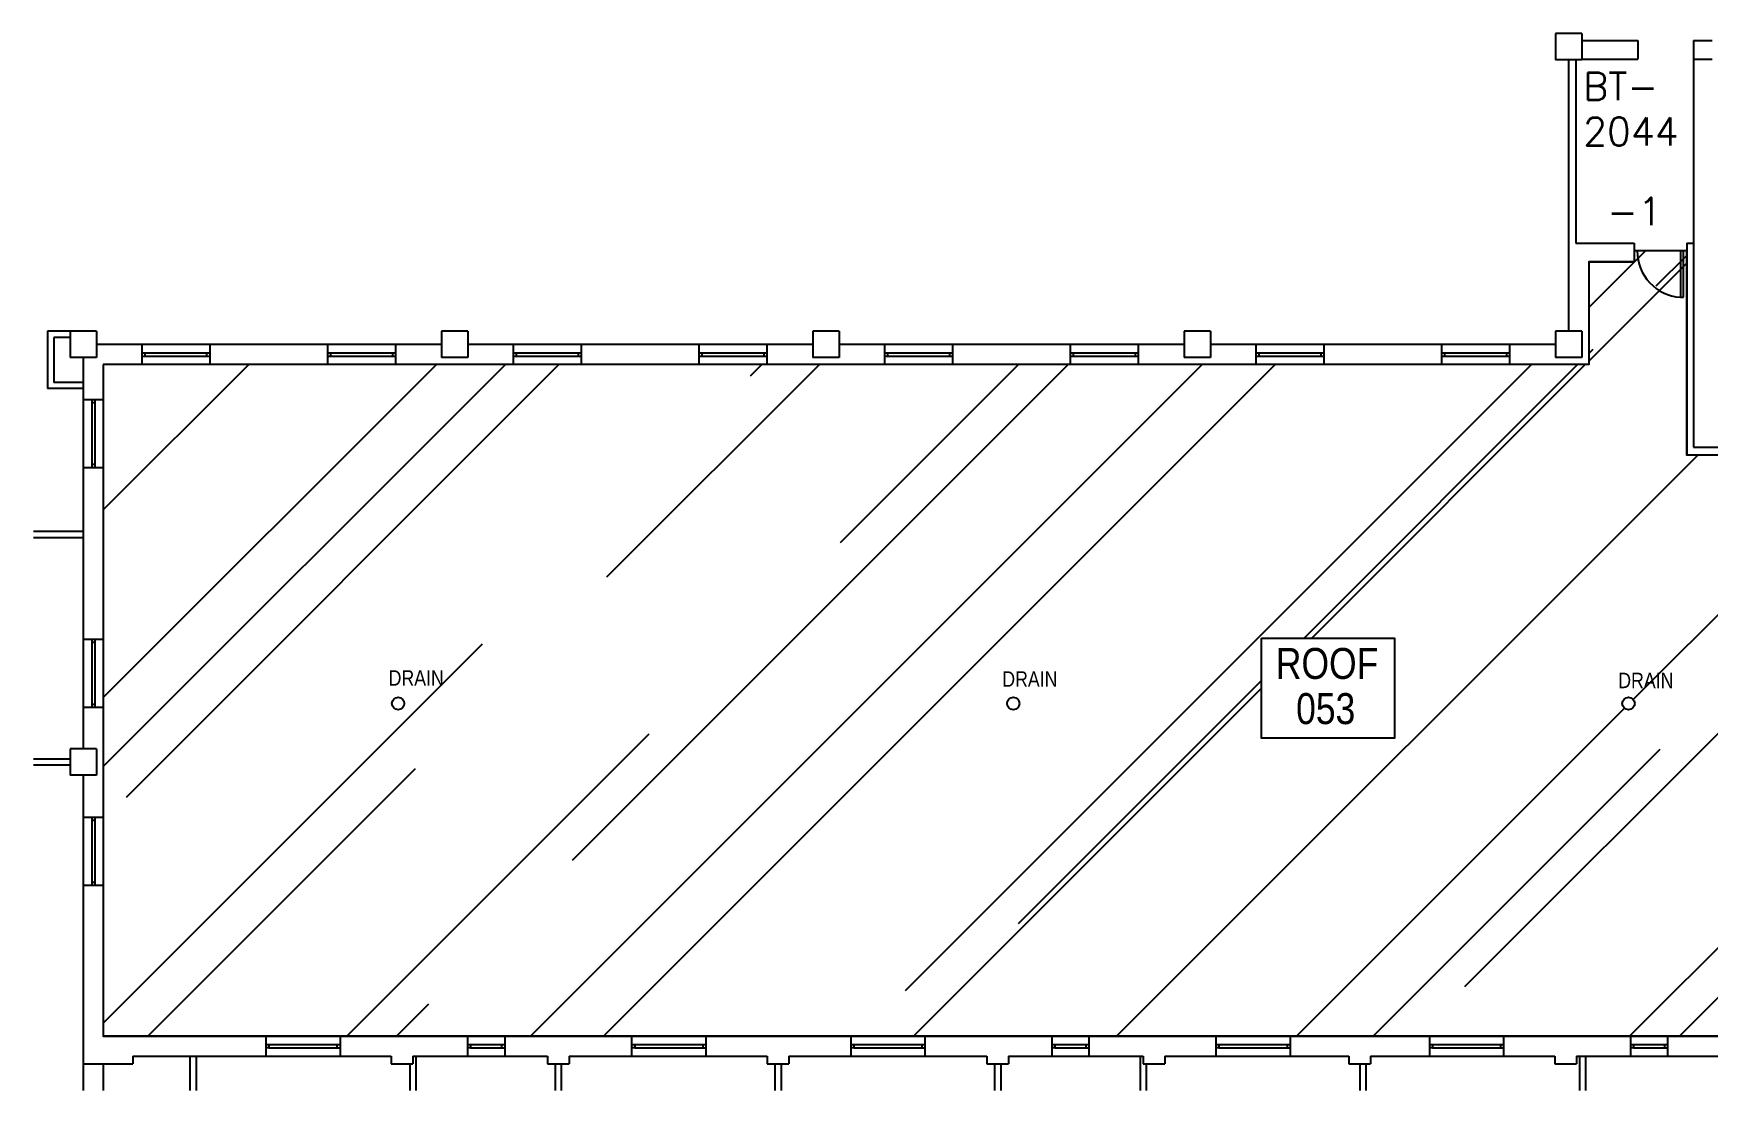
# Model space of a CAD drawing. Extents: x 2988 to 7122, y 18116 to 20102.
# Drawn here: x 2996 to 4077, y 18131 to 18814 of the extents above; entities that cross this region are included whole.
import ezdxf
from ezdxf.enums import TextEntityAlignment as Align

# ---------------------------------------------------------------- set-up
doc = ezdxf.new("R2010")
doc.units = 0
doc.header["$LTSCALE"] = 48
doc.header["$MEASUREMENT"] = 0
doc.layers.get('0').update_dxf_attribs({"linetype": 'CONTINUOUS'})
for name, color, linetype in [('ARDOOR', 7, 'CONTINUOUS'), ('ARROOMNO', 4, 'CONTINUOUS'), ('ARWALL', 7, 'CONTINUOUS'), ('COL', 14, 'CONTINUOUS'), ('EXROOF', 9, 'CONTINUOUS'), ('EXROOF_TEXT', 134, 'CONTINUOUS'), ('EXWALL', 8, 'CONTINUOUS'), ('EXWINDOW', 8, 'CONTINUOUS')]:
    doc.layers.add(name, color=color, linetype=linetype)
doc.styles.add('ARIAL_NARROW', font='ARIALN.TTF', dxfattribs={"height": 17})
doc.styles.add('ROMANS', font='romans.shx', dxfattribs={"height": 18})

# ---------------------------------------------------------------- blocks, each defined once
blk = doc.blocks.new('COL2')
for p, q in [((-0.5, -0.5), (-0.5, 0.5)), ((-0.5, 0.5), (0.5, 0.5)), ((0.5, -0.5), (0.5, 0.5)), ((-0.5, -0.5), (0.5, -0.5))]:
    blk.add_line(p, q)

msp = doc.modelspace()

# ---------------------------------------------------------------- hatches: boundary and pattern name
at = {"layer": 'EXROOF'}
h = msp.add_hatch(dxfattribs=at)
h.set_pattern_fill('AR-RROOF', color=256, scale=175, angle=45, style=0)
h.paths.add_polyline_path([(3040.7, 18600.2), (3040.7, 18166.1), (4648, 18166.1), (4648, 18414.3), (4574.5, 18414.3), (4574.5, 18663.3), (4621, 18663.3), (4621, 18797.7), (4200, 18797.7), (4200, 18541.7), (4064, 18541.7), (4064, 18673.7), (4030, 18673.7), (4030, 18666.7), (4000.7, 18666.7), (4000.7, 18600.2)])
edge = h.paths.add_edge_path(flags=16)
edge.add_arc((4414.7, 18367.6), 4, 0, 360)
edge = h.paths.add_edge_path(flags=16)
edge.add_arc((4410.7, 18660.3), 4, 0, 360)
edge = h.paths.add_edge_path(flags=16)
edge.add_arc((4026.4, 18381.1), 4, 0, 360)
h.paths.add_polyline_path([(3789.2, 18423.4), (3875.1, 18423.4), (3875.1, 18358.6), (3789.2, 18358.6)], flags=16)
edge = h.paths.add_edge_path(flags=16)
edge.add_arc((3628.8, 18381.1), 4, 0, 360)
edge = h.paths.add_edge_path(flags=16)
edge.add_arc((3231.2, 18381.1), 4, 0, 360)
edge = h.paths.add_edge_path(flags=0)
edge.add_line((4064, 18678.7), (4062, 18678.7))
edge.add_line((4062, 18678.7), (4062, 18673.7))
edge.add_line((4062, 18673.7), (4064, 18673.7))
edge.add_line((4064, 18673.7), (4060, 18673.7))
edge.add_line((4060, 18673.7), (4060, 18643.7))
edge.add_line((4060, 18643.7), (4062, 18643.7))
edge.add_line((4062, 18643.7), (4062, 18673.7))
edge.add_line((4062, 18673.7), (4060, 18673.7))
edge.add_line((4060, 18673.7), (4060, 18643.7))
edge.add_arc((4062, 18673.6), 30, 179.8725, 266.1776, ccw=False)
edge.add_line((4032, 18673.7), (4030, 18673.7))
edge.add_line((4030, 18673.7), (4032, 18673.6))
edge.add_line((4032, 18673.6), (4032, 18678.7))
edge.add_line((4032, 18678.7), (4030, 18678.7))
edge = h.paths.add_edge_path(flags=16)
edge.add_line((4064, 18678.7), (4062, 18678.7))
edge.add_line((4062, 18678.7), (4062, 18673.7))
edge.add_line((4062, 18673.7), (4064, 18673.7))
edge.add_line((4064, 18673.7), (4060, 18673.7))
edge.add_line((4060, 18673.7), (4060, 18643.7))
edge.add_line((4060, 18643.7), (4062, 18643.7))
edge.add_line((4062, 18643.7), (4062, 18673.7))
edge.add_line((4062, 18673.7), (4060, 18673.7))
edge.add_line((4060, 18673.7), (4060, 18643.7))
edge.add_arc((4062, 18673.6), 30, 179.8725, 266.1776, ccw=False)
edge.add_line((4032, 18673.7), (4030, 18673.7))
edge.add_line((4030, 18673.7), (4032, 18673.6))
edge.add_line((4032, 18673.6), (4032, 18678.7))
edge.add_line((4032, 18678.7), (4030, 18678.7))
edge = h.paths.add_edge_path(flags=0)
edge.add_line((4064, 18678.7), (4062, 18678.7))
edge.add_line((4062, 18678.7), (4062, 18673.7))
edge.add_line((4062, 18673.7), (4064, 18673.7))
edge.add_line((4064, 18673.7), (4060, 18673.7))
edge.add_line((4060, 18673.7), (4060, 18643.7))
edge.add_line((4060, 18643.7), (4062, 18643.7))
edge.add_line((4062, 18643.7), (4062, 18673.7))
edge.add_line((4062, 18673.7), (4060, 18673.7))
edge.add_line((4060, 18673.7), (4060, 18643.7))
edge.add_arc((4062, 18673.6), 30, 179.8725, 266.1776, ccw=False)
edge.add_line((4032, 18673.7), (4030, 18673.7))
edge.add_line((4030, 18673.7), (4032, 18673.6))
edge.add_line((4032, 18673.6), (4032, 18678.7))
edge.add_line((4032, 18678.7), (4030, 18678.7))
edge = h.paths.add_edge_path(flags=17)
edge.add_line((4064, 18678.7), (4062, 18678.7))
edge.add_line((4062, 18678.7), (4062, 18673.7))
edge.add_line((4062, 18673.7), (4064, 18673.7))
edge.add_line((4064, 18673.7), (4060, 18673.7))
edge.add_line((4060, 18673.7), (4060, 18643.7))
edge.add_line((4060, 18643.7), (4062, 18643.7))
edge.add_line((4062, 18643.7), (4062, 18673.7))
edge.add_line((4062, 18673.7), (4060, 18673.7))
edge.add_line((4060, 18673.7), (4060, 18643.7))
edge.add_arc((4062, 18673.6), 30, 179.8725, 266.1776, ccw=False)
edge.add_line((4032, 18673.7), (4030, 18673.7))
edge.add_line((4030, 18673.7), (4032, 18673.6))
edge.add_line((4032, 18673.6), (4032, 18678.7))
edge.add_line((4032, 18678.7), (4030, 18678.7))
h.paths.add_polyline_path([(4405.8, 18373.6), (4446.4, 18373.6), (4446.4, 18388.6), (4405.8, 18388.6)], flags=24)
h.paths.add_polyline_path([(4407.7, 18666.7), (4434.4, 18666.7), (4434.4, 18676.7), (4407.7, 18676.7)], flags=24)
h.paths.add_polyline_path([(4017.3, 18388.5), (4058, 18388.5), (4058, 18403.5), (4017.3, 18403.5)], flags=24)
h.paths.add_polyline_path([(3619.2, 18389.4), (3659.8, 18389.4), (3659.8, 18404.4), (3619.2, 18404.4)], flags=24)
h.paths.add_polyline_path([(3222.6, 18390.1), (3263.2, 18390.1), (3263.2, 18405.1), (3222.6, 18405.1)], flags=24)

# ---------------------------------------------------------------- linework, layer by layer
at = {"layer": 'ARDOOR'}
for p, q in [((4060, 18673.7), (4060, 18643.7)), ((4060, 18673.7), (4060, 18643.7)), ((4062, 18643.7), (4062, 18673.7)), ((4060, 18643.7), (4062, 18643.7))]:
    msp.add_line(p, q, dxfattribs=at)
msp.add_arc((4062, 18673.6), 30, 179.8725, 266.1776, dxfattribs=at)
at = {"layer": 'ARWALL', "linetype": 'CONTINUOUS'}
for p, q in [((3004.7, 18621.7), (3004.7, 18584.7)), ((3019.2, 18621.7), (3004.7, 18621.7)), ((3008.7, 18617.7), (3008.7, 18588.7)), ((3019.2, 18617.7), (3008.7, 18617.7)), ((3027.7, 18588.7), (3008.7, 18588.7)), ((3027.7, 18584.7), (3004.7, 18584.7)), ((3027.7, 18492.2), (2995.6, 18492.2)), ((3027.7, 18488.2), (2995.6, 18488.2)), ((3019.2, 18345.2), (2995.6, 18345.2)), ((3019.2, 18341.2), (2995.6, 18341.2)), ((3096.7, 18153.1), (3096.7, 18130.9)), ((3100.7, 18153.1), (3100.7, 18130.9)), ((3238.7, 18148.1), (3238.7, 18130.9)), ((3242.7, 18153.1), (3242.7, 18130.9)), ((3332.7, 18148.1), (3332.7, 18130.9)), ((3336.7, 18148.1), (3336.7, 18130.9)), ((3474.7, 18148.1), (3474.7, 18130.9)), ((3478.7, 18148.1), (3478.7, 18130.9)), ((3616.7, 18148.1), (3616.7, 18130.9)), ((3620.7, 18148.1), (3620.7, 18130.9)), ((3710.7, 18153.1), (3710.7, 18130.9)), ((3714.7, 18148.1), (3714.7, 18130.9)), ((3852.7, 18148.1), (3852.7, 18130.9)), ((3856.7, 18148.1), (3856.7, 18130.9)), ((3994.7, 18153.1), (3994.7, 18130.9)), ((3998.7, 18153.1), (3998.7, 18130.9))]:
    msp.add_line(p, q, dxfattribs=at)
at = {"layer": 'EXROOF'}
msp.add_lwpolyline([(3040.7, 18600.2), (3040.7, 18166.1), (4648, 18166.1), (4648, 18414.3), (4574.5, 18414.3), (4574.5, 18663.3), (4621, 18663.3), (4621, 18797.7), (4200, 18797.7), (4200, 18541.7), (4064, 18541.7), (4064, 18673.7), (4030, 18673.7), (4030, 18666.7), (4000.7, 18666.7), (4000.7, 18600.2), (3040.7, 18600.2)], dxfattribs=at)
for centre in [(3231.2, 18381.1), (3628.8, 18381.1), (4026.4, 18381.1)]:
    msp.add_circle(centre, 4, dxfattribs=at)
at = {"layer": 'EXROOF_TEXT'}
msp.add_lwpolyline([(3789.2, 18423.4), (3875.1, 18423.4), (3875.1, 18358.6), (3789.2, 18358.6)], close=True, dxfattribs=at)
at = {"layer": 'EXWALL', "linetype": 'CONTINUOUS'}
for p, q in [((3996.2, 18809.7), (4032.5, 18809.7)), ((4032.5, 18809.7), (4032.5, 18797.7)), ((4068.5, 18809.7), (4080.5, 18809.7)), ((3996.2, 18797.7), (4032.5, 18797.7)), ((4068.5, 18797.7), (4080.5, 18797.7)), ((3992.3, 18678.7), (4030, 18678.7)), ((4030, 18678.7), (4030, 18666.7)), ((4000.7, 18666.7), (4030, 18666.7)), ((4068.5, 18546.7), (4195.5, 18546.7)), ((4200, 18541.7), (4064, 18541.7))]:
    msp.add_line(p, q, dxfattribs=at)
at = {"layer": 'EXWALL'}
for p, q in [((4068.5, 18809.7), (4068.5, 18666.7)), ((3987.7, 18797.2), (3987.7, 18666.2)), ((3992.3, 18797.2), (3992.3, 18678.7)), ((4064, 18678.7), (4064, 18666.7)), ((4064, 18678.7), (4068.5, 18678.7)), ((3987.7, 18666.2), (3987.7, 18621.7)), ((4000.7, 18666.7), (4000.7, 18600.2)), ((4064, 18666.7), (4064, 18541.7)), ((4068.5, 18666.7), (4068.5, 18546.7)), ((3259.2, 18613.2), (3036.2, 18613.2)), ((3499.2, 18613.2), (3276.2, 18613.2)), ((3739.2, 18613.2), (3516.2, 18613.2)), ((3979.2, 18613.2), (3756.2, 18613.2)), ((3027.7, 18604.7), (3027.7, 18351.7)), ((4000.7, 18600.2), (3040.7, 18600.2)), ((3040.7, 18600.2), (3040.7, 18166.1)), ((3040.7, 18597.2), (3040.7, 18166.1)), ((3027.7, 18334.7), (3027.7, 18148.1)), ((4648, 18166.1), (3040.7, 18166.1)), ((3040.7, 18166.1), (4648, 18166.1)), ((3027.7, 18148.1), (3027.7, 18130.9)), ((3027.7, 18148.1), (3059.7, 18148.1)), ((3040.7, 18148.1), (3040.7, 18130.9)), ((3059.7, 18153.1), (3059.7, 18148.1)), ((3059.7, 18153.1), (3226.7, 18153.1)), ((3226.7, 18153.1), (3226.7, 18148.1)), ((3226.7, 18148.1), (3240.7, 18148.1)), ((3240.7, 18153.1), (3240.7, 18148.1)), ((3240.7, 18153.1), (3327.7, 18153.1)), ((3327.7, 18153.1), (3327.7, 18148.1)), ((3327.7, 18148.1), (3341.7, 18148.1)), ((3341.7, 18153.1), (3341.7, 18148.1)), ((3341.7, 18153.1), (3469.7, 18153.1)), ((3469.7, 18153.1), (3469.7, 18148.1)), ((3469.7, 18148.1), (3483.7, 18148.1)), ((3483.7, 18153.1), (3483.7, 18148.1)), ((3483.7, 18153.1), (3611.7, 18153.1)), ((3611.7, 18153.1), (3611.7, 18148.1)), ((3611.7, 18148.1), (3625.7, 18148.1)), ((3625.7, 18153.1), (3625.7, 18148.1)), ((3625.7, 18153.1), (3712.7, 18153.1)), ((3712.7, 18153.1), (3712.7, 18148.1)), ((3712.7, 18148.1), (3726.7, 18148.1)), ((3726.7, 18153.1), (3726.7, 18148.1)), ((3726.7, 18153.1), (3845.7, 18153.1)), ((3845.7, 18153.1), (3845.7, 18148.1)), ((3845.7, 18148.1), (3859.7, 18148.1)), ((3859.7, 18153.1), (3859.7, 18148.1)), ((3859.7, 18153.1), (3978.7, 18153.1)), ((3978.7, 18153.1), (3978.7, 18148.1)), ((3978.7, 18148.1), (3992.7, 18148.1)), ((3992.7, 18153.1), (3992.7, 18148.1)), ((3992.7, 18153.1), (4228.7, 18153.1))]:
    msp.add_line(p, q, dxfattribs=at)
at = {"layer": 'EXWINDOW'}
for p, q in [((3065.7, 18600.2), (3065.7, 18613.2)), ((3109.7, 18600.2), (3109.7, 18613.2)), ((3185.7, 18600.2), (3185.7, 18613.2)), ((3229.7, 18600.2), (3229.7, 18613.2)), ((3305.7, 18600.2), (3305.7, 18613.2)), ((3349.7, 18600.2), (3349.7, 18613.2)), ((3425.7, 18600.2), (3425.7, 18613.2)), ((3469.7, 18600.2), (3469.7, 18613.2)), ((3545.7, 18600.2), (3545.7, 18613.2)), ((3589.7, 18600.2), (3589.7, 18613.2)), ((3665.7, 18600.2), (3665.7, 18613.2)), ((3709.7, 18600.2), (3709.7, 18613.2)), ((3785.7, 18600.2), (3785.7, 18613.2)), ((3829.7, 18600.2), (3829.7, 18613.2)), ((3905.7, 18600.2), (3905.7, 18613.2)), ((3949.7, 18600.2), (3949.7, 18613.2)), ((3065.7, 18607.7), (3067.7, 18607.7)), ((3065.7, 18605.7), (3067.7, 18605.7)), ((3067.7, 18605.7), (3067.7, 18607.7)), ((3067.7, 18607.7), (3107.7, 18607.7)), ((3067.7, 18605.7), (3107.7, 18605.7)), ((3107.7, 18605.7), (3107.7, 18607.7)), ((3107.7, 18607.7), (3109.7, 18607.7)), ((3107.7, 18605.7), (3109.7, 18605.7)), ((3185.7, 18607.7), (3187.7, 18607.7)), ((3185.7, 18605.7), (3187.7, 18605.7)), ((3187.7, 18605.7), (3187.7, 18607.7)), ((3187.7, 18607.7), (3227.7, 18607.7)), ((3187.7, 18605.7), (3227.7, 18605.7)), ((3227.7, 18607.7), (3229.7, 18607.7)), ((3227.7, 18605.7), (3227.7, 18607.7)), ((3227.7, 18605.7), (3229.7, 18605.7)), ((3305.7, 18607.7), (3307.7, 18607.7)), ((3305.7, 18605.7), (3307.7, 18605.7)), ((3307.7, 18605.7), (3307.7, 18607.7)), ((3307.7, 18607.7), (3347.7, 18607.7)), ((3307.7, 18605.7), (3347.7, 18605.7)), ((3347.7, 18605.7), (3347.7, 18607.7)), ((3347.7, 18607.7), (3349.7, 18607.7)), ((3347.7, 18605.7), (3349.7, 18605.7)), ((3425.7, 18607.7), (3427.7, 18607.7)), ((3425.7, 18605.7), (3427.7, 18605.7)), ((3427.7, 18605.7), (3427.7, 18607.7)), ((3427.7, 18607.7), (3467.7, 18607.7)), ((3427.7, 18605.7), (3467.7, 18605.7)), ((3467.7, 18607.7), (3469.7, 18607.7)), ((3467.7, 18605.7), (3467.7, 18607.7)), ((3467.7, 18605.7), (3469.7, 18605.7)), ((3545.7, 18607.7), (3547.7, 18607.7)), ((3545.7, 18605.7), (3547.7, 18605.7)), ((3547.7, 18605.7), (3547.7, 18607.7)), ((3547.7, 18607.7), (3587.7, 18607.7)), ((3547.7, 18605.7), (3587.7, 18605.7)), ((3587.7, 18607.7), (3589.7, 18607.7)), ((3587.7, 18605.7), (3587.7, 18607.7)), ((3587.7, 18605.7), (3589.7, 18605.7)), ((3665.7, 18607.7), (3667.7, 18607.7)), ((3665.7, 18605.7), (3667.7, 18605.7)), ((3667.7, 18607.7), (3707.7, 18607.7)), ((3667.7, 18605.7), (3667.7, 18607.7)), ((3667.7, 18605.7), (3707.7, 18605.7)), ((3707.7, 18605.7), (3707.7, 18607.7)), ((3707.7, 18607.7), (3709.7, 18607.7)), ((3707.7, 18605.7), (3709.7, 18605.7)), ((3785.7, 18607.7), (3787.7, 18607.7)), ((3785.7, 18605.7), (3787.7, 18605.7)), ((3787.7, 18605.7), (3787.7, 18607.7)), ((3787.7, 18607.7), (3827.7, 18607.7)), ((3787.7, 18605.7), (3827.7, 18605.7)), ((3827.7, 18605.7), (3827.7, 18607.7)), ((3827.7, 18607.7), (3829.7, 18607.7)), ((3827.7, 18605.7), (3829.7, 18605.7)), ((3905.7, 18607.7), (3907.7, 18607.7)), ((3905.7, 18605.7), (3907.7, 18605.7)), ((3907.7, 18607.7), (3947.7, 18607.7)), ((3907.7, 18605.7), (3907.7, 18607.7)), ((3907.7, 18605.7), (3947.7, 18605.7)), ((3947.7, 18607.7), (3949.7, 18607.7)), ((3947.7, 18605.7), (3947.7, 18607.7)), ((3947.7, 18605.7), (3949.7, 18605.7)), ((3027.7, 18577.7), (3040.7, 18577.7)), ((3033.2, 18577.7), (3033.2, 18575.7)), ((3035.2, 18577.7), (3035.2, 18575.7)), ((3033.2, 18575.7), (3035.2, 18575.7)), ((3033.2, 18575.7), (3033.2, 18535.7)), ((3035.2, 18575.7), (3035.2, 18535.7)), ((3027.7, 18533.7), (3040.7, 18533.7)), ((3033.2, 18535.7), (3035.2, 18535.7)), ((3033.2, 18535.7), (3033.2, 18533.7)), ((3035.2, 18535.7), (3035.2, 18533.7)), ((3027.7, 18422.7), (3040.7, 18422.7)), ((3033.2, 18422.7), (3033.2, 18420.7)), ((3033.2, 18420.7), (3033.2, 18380.7)), ((3033.2, 18420.7), (3035.2, 18420.7)), ((3035.2, 18422.7), (3035.2, 18420.7)), ((3035.2, 18420.7), (3035.2, 18380.7)), ((3027.7, 18378.7), (3040.7, 18378.7)), ((3033.2, 18380.7), (3035.2, 18380.7)), ((3033.2, 18380.7), (3033.2, 18378.7)), ((3035.2, 18380.7), (3035.2, 18378.7)), ((3027.7, 18307.7), (3040.7, 18307.7)), ((3033.2, 18307.7), (3033.2, 18305.7)), ((3035.2, 18307.7), (3035.2, 18305.7)), ((3033.2, 18305.7), (3033.2, 18265.7)), ((3033.2, 18305.7), (3035.2, 18305.7)), ((3035.2, 18305.7), (3035.2, 18265.7)), ((3027.7, 18263.7), (3040.7, 18263.7)), ((3033.2, 18265.7), (3035.2, 18265.7)), ((3033.2, 18265.7), (3033.2, 18263.7)), ((3035.2, 18265.7), (3035.2, 18263.7)), ((3145.7, 18166.1), (3145.7, 18153.1)), ((3193.7, 18166.1), (3193.7, 18153.1)), ((3276.1, 18166.1), (3276.1, 18153.1)), ((3300.1, 18166.1), (3300.1, 18153.1)), ((3382.1, 18166.1), (3382.1, 18153.1)), ((3430.1, 18166.1), (3430.1, 18153.1)), ((3523.7, 18166.1), (3523.7, 18153.1)), ((3571.7, 18166.1), (3571.7, 18153.1)), ((3653.7, 18166.1), (3653.7, 18153.1)), ((3677.7, 18166.1), (3677.7, 18153.1)), ((3759.7, 18166.1), (3759.7, 18153.1)), ((3807.7, 18166.1), (3807.7, 18153.1)), ((3897.7, 18166.1), (3897.7, 18153.1)), ((3945.7, 18166.1), (3945.7, 18153.1)), ((4027.7, 18166.1), (4027.7, 18153.1)), ((4051.7, 18166.1), (4051.7, 18153.1)), ((3145.7, 18160.6), (3147.7, 18160.6)), ((3147.7, 18158.6), (3145.7, 18158.6)), ((3147.7, 18160.6), (3147.7, 18158.6)), ((3147.7, 18160.6), (3191.7, 18160.6)), ((3147.7, 18158.6), (3191.7, 18158.6)), ((3191.7, 18160.6), (3191.7, 18158.6)), ((3191.7, 18160.6), (3193.7, 18160.6)), ((3191.7, 18158.6), (3193.7, 18158.6)), ((3276.1, 18160.6), (3278.1, 18160.6)), ((3278.1, 18158.6), (3276.1, 18158.6)), ((3278.1, 18160.6), (3298.1, 18160.6)), ((3278.1, 18160.6), (3278.1, 18158.6)), ((3278.1, 18158.6), (3298.1, 18158.6)), ((3298.1, 18160.6), (3298.1, 18158.6)), ((3298.1, 18160.6), (3300.1, 18160.6)), ((3298.1, 18158.6), (3300.1, 18158.6)), ((3382.1, 18160.6), (3384.1, 18160.6)), ((3384.1, 18158.6), (3382.1, 18158.6)), ((3384.1, 18160.6), (3428.1, 18160.6)), ((3384.1, 18160.6), (3384.1, 18158.6)), ((3384.1, 18158.6), (3428.1, 18158.6)), ((3428.1, 18160.6), (3430.1, 18160.6)), ((3428.1, 18160.6), (3428.1, 18158.6)), ((3428.1, 18158.6), (3430.1, 18158.6)), ((3523.7, 18160.6), (3525.7, 18160.6)), ((3525.7, 18158.6), (3523.7, 18158.6)), ((3525.7, 18160.6), (3569.7, 18160.6)), ((3525.7, 18160.6), (3525.7, 18158.6)), ((3525.7, 18158.6), (3569.7, 18158.6)), ((3569.7, 18160.6), (3571.7, 18160.6)), ((3569.7, 18160.6), (3569.7, 18158.6)), ((3569.7, 18158.6), (3571.7, 18158.6)), ((3653.7, 18160.6), (3655.7, 18160.6)), ((3655.7, 18158.6), (3653.7, 18158.6)), ((3655.7, 18160.6), (3655.7, 18158.6)), ((3655.7, 18160.6), (3675.7, 18160.6)), ((3655.7, 18158.6), (3675.7, 18158.6)), ((3675.7, 18160.6), (3675.7, 18158.6)), ((3675.7, 18160.6), (3677.7, 18160.6)), ((3675.7, 18158.6), (3677.7, 18158.6)), ((3759.7, 18160.6), (3761.7, 18160.6)), ((3761.7, 18158.6), (3759.7, 18158.6)), ((3761.7, 18160.6), (3805.7, 18160.6)), ((3761.7, 18160.6), (3761.7, 18158.6)), ((3761.7, 18158.6), (3805.7, 18158.6)), ((3805.7, 18160.6), (3807.7, 18160.6)), ((3805.7, 18160.6), (3805.7, 18158.6)), ((3805.7, 18158.6), (3807.7, 18158.6)), ((3897.7, 18160.6), (3899.7, 18160.6)), ((3899.7, 18158.6), (3897.7, 18158.6)), ((3899.7, 18160.6), (3943.7, 18160.6)), ((3899.7, 18160.6), (3899.7, 18158.6)), ((3899.7, 18158.6), (3943.7, 18158.6)), ((3943.7, 18160.6), (3945.7, 18160.6)), ((3943.7, 18160.6), (3943.7, 18158.6)), ((3943.7, 18158.6), (3945.7, 18158.6)), ((4027.7, 18160.6), (4029.7, 18160.6)), ((4029.7, 18158.6), (4027.7, 18158.6)), ((4029.7, 18160.6), (4049.7, 18160.6)), ((4029.7, 18160.6), (4029.7, 18158.6)), ((4029.7, 18158.6), (4049.7, 18158.6)), ((4049.7, 18160.6), (4051.7, 18160.6)), ((4049.7, 18160.6), (4049.7, 18158.6)), ((4049.7, 18158.6), (4051.7, 18158.6))]:
    msp.add_line(p, q, dxfattribs=at)

# ---------------------------------------------------------------- block references
at = {"layer": 'COL', "xscale": 17, "yscale": 17, "rotation": 180}
for p, zscale in [((3987.7, 18805.7), 16), ((3027.7, 18613.2), 17), ((3027.7, 18613.2), 16), ((3267.7, 18613.2), 16), ((3267.7, 18613.2), 16), ((3507.7, 18613.2), 16), ((3507.7, 18613.2), 16), ((3747.7, 18613.2), 16), ((3747.7, 18613.2), 16), ((3987.7, 18613.2), 16), ((3987.7, 18613.2), 16), ((3027.7, 18343.2), 16)]:
    msp.add_blockref('COL2', p, dxfattribs=dict(at, zscale=zscale))

# ---------------------------------------------------------------- texts
at = {"layer": 'ARROOMNO', "style": 'ROMANS'}
for s, p in [('BT-', (3997.1, 18771)), ('2044', (3997.1, 18741.8)), ('-1', (4012.5, 18690.2))]:
    msp.add_text(s, height=18, dxfattribs=at).set_placement(p)
at = {"layer": 'EXROOF_TEXT', "style": 'ARIAL_NARROW'}
for s, p in [('ROOF', (3831.6, 18397)), ('053', (3830.7, 18367.8))]:
    msp.add_text(s, height=20, dxfattribs=at).set_placement(p, align=Align.CENTER)
for p in [(3242.9, 18397.6), (3639.5, 18396.9), (4037.6, 18396)]:
    msp.add_attdef('DRAIN', text='VTR', height=10, dxfattribs=at).set_placement(p, align=Align.MIDDLE)

doc.saveas('drawing.dxf')
